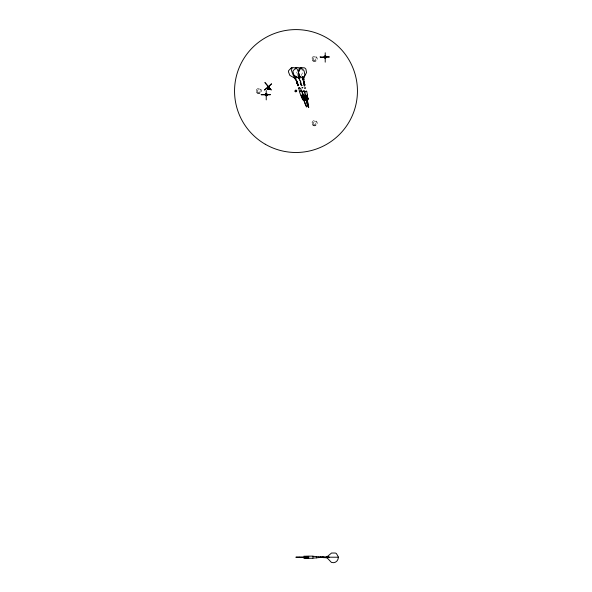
<?xml version="1.0" encoding="UTF-8"?>
<svg xmlns="http://www.w3.org/2000/svg" width="592" height="592" viewBox="0 0 592 592"><rect width="100%" height="100%" fill="white"/><g stroke="black" fill="none" stroke-linecap="round" stroke-linejoin="round"><path stroke-width="0.44" stroke-dasharray="2.96 2.22" d="M294.912 91.042C294.875 89.459 297.495 89.806 297.051 91.323C296.074 93.751 292.722 89.732 297.088 91.042A1.088 1.088 0 0 0 295.541 90.058A1.088 1.088 0 0 0 295.304 91.878A1.088 1.088 0 0 0 297.051 91.323M301.217 75.524L302.793 72.365L301.728 68.931M294.927 91.138L297.073 91.138M297.613 74.784L295.919 70.063M296 89.962L296 92.13M257.217 93.188A2.701 2.701 0 0 0 261.538 91.397A2.701 2.701 0 0 0 257.831 88.548A2.701 2.701 0 0 0 257.217 93.188M313.886 60.044A1.347 1.347 0 0 0 315.913 58.897A1.347 1.347 0 0 0 313.908 57.713A1.347 1.347 0 0 0 313.886 60.044M313.22 125.548A2.701 2.701 0 0 0 317.268 123.203A2.701 2.701 0 0 0 313.22 120.864A2.701 2.701 0 0 0 313.22 125.548M258.045 92.108A1.347 1.347 0 0 0 260.191 91.22A1.347 1.347 0 0 0 258.349 89.806A1.347 1.347 0 0 0 258.045 92.108M313.893 124.372A1.347 1.347 0 0 0 315.913 123.203A1.347 1.347 0 0 0 313.893 122.041A1.347 1.347 0 0 0 313.893 124.372M313.471 60.747A2.161 2.161 0 0 0 316.727 58.904A2.161 2.161 0 0 0 313.508 57.002A2.161 2.161 0 0 0 313.471 60.747M295.43 91.619A0.807 0.807 0 0 0 296.784 91.257A0.807 0.807 0 0 0 295.793 90.265A0.807 0.807 0 0 0 295.43 91.619M313.486 125.075A2.161 2.161 0 0 0 316.727 123.203A2.161 2.161 0 0 0 313.486 121.338A2.161 2.161 0 0 0 313.486 125.075M257.55 92.759A2.161 2.161 0 0 0 261.005 91.331A2.161 2.161 0 0 0 258.038 89.044A2.161 2.161 0 0 0 257.55 92.759M313.198 61.213A2.701 2.701 0 0 0 317.268 58.904A2.701 2.701 0 0 0 313.242 56.529A2.701 2.701 0 0 0 313.198 61.213"/><path stroke-width="0.89" d="M296 557.213L303.023 556.946L303.023 557.472L296 557.153M299.241 557.22L299.241 557.457M303.23 80.63C300.995 78.447 305.272 77.596 304.022 80.468M303.489 81.97C305.191 82.347 302.904 81.511 303.925 82.059M304.369 82.384L303.578 82.51L304.273 81.881M303.814 78.743L302.764 78.914M304.843 84.878L304.007 84.663L304.599 84.279M305.546 96.259L305.738 95.845M305.835 97.761L306.02 97.34M305.975 98.509L306.353 97.998M306.116 99.256L306.301 98.842M307.788 104.111C310.77 116.165 305.598 91.153 307.833 104.044M307.662 100.499L307.137 100.603M265.69 94.705L266.615 94.328L266.23 95.245L265.69 94.705L270.233 94.705M324.675 56.973L325.593 56.588L325.215 57.513L324.675 56.973L329.404 56.965L320.028 56.958C320.968 58.26 327.42 56.765 324.808 56.973M267.954 87.468L267.939 87.675M267.969 87.202L268.035 87.801M268.65 86.965L268.109 86.928L268.657 87.091M268.043 87.705L268.516 87.956L268.716 87.142M303.282 78.795L306.538 72.542L305.886 69.101L304.695 67.91L301.609 67.629L298.819 70.677A1.998 1.576 -73.3 0 0 298.501 72.372L299.101 75.554L303.282 78.795L304.865 74.895L304.266 71.713A1.998 1.021 67.1 0 0 303.563 70.137L300.928 67.71L298.864 68.931L299.064 71.647M299.271 77.004C301.476 80.29 296.688 78.24 298.701 76.309M300.373 81.859C300.344 81.119 300.581 82.836 300.484 82.022M300.137 82.362L300.899 82.118M300.773 84.338C302.438 85.211 300.27 84.375 301.535 84.138M300.803 84.493L301.565 84.242M305.613 95.763L303.807 96.222L304.066 95.889M304.007 96.711L305.842 96.511M304.007 96.91L305.805 96.385M304.532 97.391L304.244 97.665L304.488 97.266M304.71 99.16L305.161 98.664M308.158 106.863L306.027 100.351M306.382 100.277L305.931 100.477M268.679 87.727C269.752 86.121 266.748 86.491 268.109 87.934M268.672 87.823C269.086 87.586 267.014 87.66 268.775 86.75M296.747 76.301L295.497 78.625L289.836 75.376L288.6 72.202A1.998 1.946 34.7 0 1 288.741 70.507L291.708 67.451L296.289 68.021M300.758 76.301L299.389 78.625L294.083 75.376L293.099 72.202A1.998 1.902 -54.8 0 1 293.343 70.507L296.444 67.451L300.869 68.021M267.961 87.461L268.376 87.017L268.724 87.505M295.704 78.492L294.668 76.331L297.095 81.6L296.37 81.903L297.095 81.6M307.041 103.977L307.5 103.807L308.203 106.849M303.585 82.473L303.955 82.184M304.406 84.797L304.081 85.041L304.843 84.848M304.821 84.723L304.051 84.915M305.746 96.696C305.442 97.695 308.306 97.081 307.477 96.333M307.603 97.924C309.024 98.568 304.873 99.116 306.375 98.124M308.092 98.812L306.153 99.212M268.087 87.017C266.356 88.667 270.248 88.674 268.576 87.083M268.82 87.401L268.524 87.868M300.788 81.792L300.41 81.985M300.462 83.176L300.803 83.228M305.472 94.92L303.578 95.467L304.036 95.038M305.672 95.541L303.77 96.096M304.569 98.117L304.762 98.516L306.308 98.013M306.39 98.864L304.739 99.219L305.198 98.79M297.458 84.76L298.205 84.478L297.48 84.782M299.33 87.705C302.275 88.955 301.062 92.197 299.811 91.235M301.01 95.416L302.845 94.75L302.268 94.861M302.771 95.549C303.792 95.778 299.382 96.725 302.268 95.571M301.239 96.222L302.312 95.697M301.528 96.97L303.43 96.281L302.793 96.237M303.481 96.881L301.816 97.754L302.135 97.369M303.43 96.244L301.668 96.711M301.772 97.628L302.186 97.495M303.666 96.91L301.839 97.643M303.422 97.865L304.007 97.747L302.172 98.413M304.251 98.405L302.349 99.093L302.719 98.864M304.303 98.531L302.401 99.256L302.764 98.99M306.493 106.871L303.896 100.351L306.515 106.849M304.162 100.3L303.696 100.477M303.541 82.059L304.303 81.97M304.318 82.295L303.585 82.414M304.014 84.56L304.747 84.441M304.791 84.797L304.177 84.952M306.323 98.968C305.635 100.181 309.505 98.827 307.492 98.538M267.88 87.246L268.65 87.231M301.816 87.89L302.919 87.69L302.275 87.705M304.022 95.771L303.807 96.222M306.271 97.887L304.473 98.346M305.228 99.641C305.013 99.944 307.611 100.581 308.203 99.515M295.112 78.736L295.815 80.527M298.708 87.956L299.471 91.479M303.06 99.745C301.757 100.603 305.886 98.923 304.007 99.36M302.904 76.457L302.867 78.98M304.643 87.934C303.726 88.815 306.848 87.831 305.139 87.808M305.102 91.138C303.8 91.945 307.137 91.73 306.404 90.983M305.805 95.12C304.303 96.133 308.476 95.549 307.041 94.92M306.234 97.369C304.865 98.279 308.602 98.006 307.625 97.081M302.83 91.05C301.247 92.167 305.664 90.665 303.518 90.828M305.923 97.362L304.236 97.599M306.345 98.738L304.702 99.093M305.679 97.34L304.332 97.628M294.609 76.427L295.008 78.81L295.445 78.721M300.684 90.887L301.224 90.776M302.845 96.363L303.363 96.237M303.378 97.739L303.962 97.621L302.127 98.39M300.41 81.77L300.336 80.268M300.877 83.272C301.21 83.539 300.366 83.479 300.995 82.984M302.719 95.423L303.089 95.371L301.187 96.133M298.509 88.134L299.715 87.631M307.056 103.985L307.5 103.822L306.412 100.3M318.688 556.806L313.013 556.265L313.013 558.16L318.688 557.62M326.518 557.753L328.952 557.486L328.952 556.946L323.143 556.806L323.143 557.605L326.518 557.753L326.518 556.672M268.257 87.202L268.642 87.327A1.029 1.021 0 0 0 267.266 88.289A1.029 1.021 0 0 0 268.664 89.222A1.029 1.021 0 0 0 269.064 87.594M270.374 94.705L261.05 94.698L265.741 94.705M308.832 556.132L312.879 556.132M328.952 557.213L326.518 557.213L331.409 562.4C335.272 563.673 338.35 560.831 338.409 557.02L336.537 553.779A1.998 1.998 0 0 0 334.983 553.032L331.542 553.032L326.525 557.205L338.409 557.213M308.832 558.293L312.879 558.293M306.93 95.541L307.477 96.037L305.524 96.133M306.952 95.66L307.551 95.845L305.59 96.215M307.522 98.664L308.121 98.842M307.463 97.169L307.84 97.347L305.872 97.71M307.581 97.798C308.647 98.213 306.471 98.857 306.012 98.464M268.013 86.698L268.553 87.15M302.712 76.501L303.607 78.899M307.507 96.459L305.731 96.962M268.124 87.757L267.88 87.342M292.337 68.753C288.948 64.787 293.847 78.462 295.489 78.625L294.853 75.939M297.968 75.554L299.382 78.625L299.374 75.613M299.559 80.49L298.634 76.331L299.537 78.721M301.395 90.85L302.852 94.602M299.397 91.649L300.847 95.401M304.355 90.953L305.058 93.203M302.29 91.553L303.452 95.305M299.278 75.014C299.404 74.866 295.963 64.299 295.674 68.99M306.737 91.205L307.44 94.957M304.621 91.642L305.331 95.393M302.801 77.241L302.978 78.706M325.215 52.784L325.215 62.16M323.01 556.82L323.01 557.605M322.736 556.82L322.736 557.605M322.603 556.82L322.603 557.605M321.656 556.82L321.656 557.605M321.389 556.82L321.389 557.605M320.442 556.82L320.442 557.605M320.309 556.82L320.309 557.605M320.035 556.82L320.035 557.605M319.902 556.82L319.902 557.605M318.955 556.82L318.955 557.605M316.528 556.539L316.528 557.886M308.691 556.191L308.691 558.241M308.018 556.191L308.018 558.241M307.884 556.191L307.884 558.241M307.211 556.191L307.211 558.241M307.07 556.191L307.07 558.241M306.397 556.191L306.397 558.241M306.264 556.191L306.264 558.241M305.59 556.191L305.59 558.241M305.45 556.191L305.45 558.241M304.776 556.191L304.776 558.241M304.643 556.191L304.643 558.241M303.829 556.191L303.829 558.241M266.23 90.517L266.23 99.893M267.31 88.149A1.029 1.021 0 0 0 267.784 89.377A1.029 1.021 0 0 0 269.079 89.118A1.029 1.021 0 0 0 269.049 87.801A1.029 1.021 0 0 1 268.886 89.244A1.029 1.021 0 0 1 267.406 88.948A1.029 1.021 0 0 1 267.828 87.498M267.429 87.912A1.029 1.021 0 0 1 267.821 87.557M269.042 87.912A1.029 1.021 0 0 1 269.071 89.222A1.029 1.021 0 0 1 267.776 89.481A1.029 1.021 0 0 1 267.303 88.252M267.591 87.816A1.029 1.021 0 0 1 267.821 87.668M268.08 87.409A1.029 1.021 0 0 1 268.613 87.446M303.792 83.598L304.584 83.472L303.792 83.598M303.748 83.346L304.54 83.22L303.777 83.309M304.221 85.847L305.013 85.722L304.251 85.81M264.506 89.954L268.376 87.098L271.55 83.798L264.506 89.954M264.994 82.651L271.158 89.91L264.994 82.651M265.579 94.535C266.407 97.11 267.584 92.715 265.579 94.535M265.838 94.602C266.333 96.148 267.044 93.506 265.838 94.602M265.971 94.639L266.496 94.779L265.971 94.639M324.557 56.795C325.385 59.378 326.562 54.975 324.557 56.795M324.949 56.906L325.474 57.039L324.949 56.906M298.96 76.301L298.479 76.479L298.953 76.287M301.202 85.707L301.964 85.514L301.202 85.707M296.422 81.992L297.14 81.726L296.466 81.962M296.518 82.244L297.243 81.977L296.562 82.207M296.562 82.362L297.288 82.103L296.562 82.362M296.903 83.243L297.628 82.991L296.955 83.206M296.999 83.487L297.724 83.243L296.999 83.487M297.339 84.367L298.109 84.227L297.339 84.367M297.532 84.863L298.257 84.604L297.584 84.834M297.872 85.736L298.597 85.477L297.872 85.736M305.539 103.778L305.043 103.977L305.531 103.77M265.505 95.43A1.029 1.029 0 0 0 267.221 94.972A1.029 1.029 0 0 0 265.963 93.714A1.029 1.029 0 0 0 265.505 95.43M265.756 95.527A0.947 0.947 0 0 0 267.177 94.705A0.947 0.947 0 0 0 265.756 93.891A0.947 0.947 0 0 0 265.756 95.527M267.784 88.77A0.947 0.94 0 0 0 269.256 88.045A0.947 0.94 0 0 0 267.895 87.135A0.947 0.94 0 0 0 267.784 88.77M265.275 144.256A61.442 61.442 0 0 0 357.442 91.042A61.442 61.442 0 0 0 265.275 37.829A61.442 61.442 0 0 0 265.275 144.256M324.697 57.861A1.029 1.029 0 0 0 326.236 56.973A1.029 1.029 0 0 0 324.697 56.085A1.029 1.029 0 0 0 324.697 57.861M324.542 57.639A0.947 0.947 0 0 0 326.125 57.217A0.947 0.947 0 0 0 324.971 56.062A0.947 0.947 0 0 0 324.542 57.639"/></g></svg>
